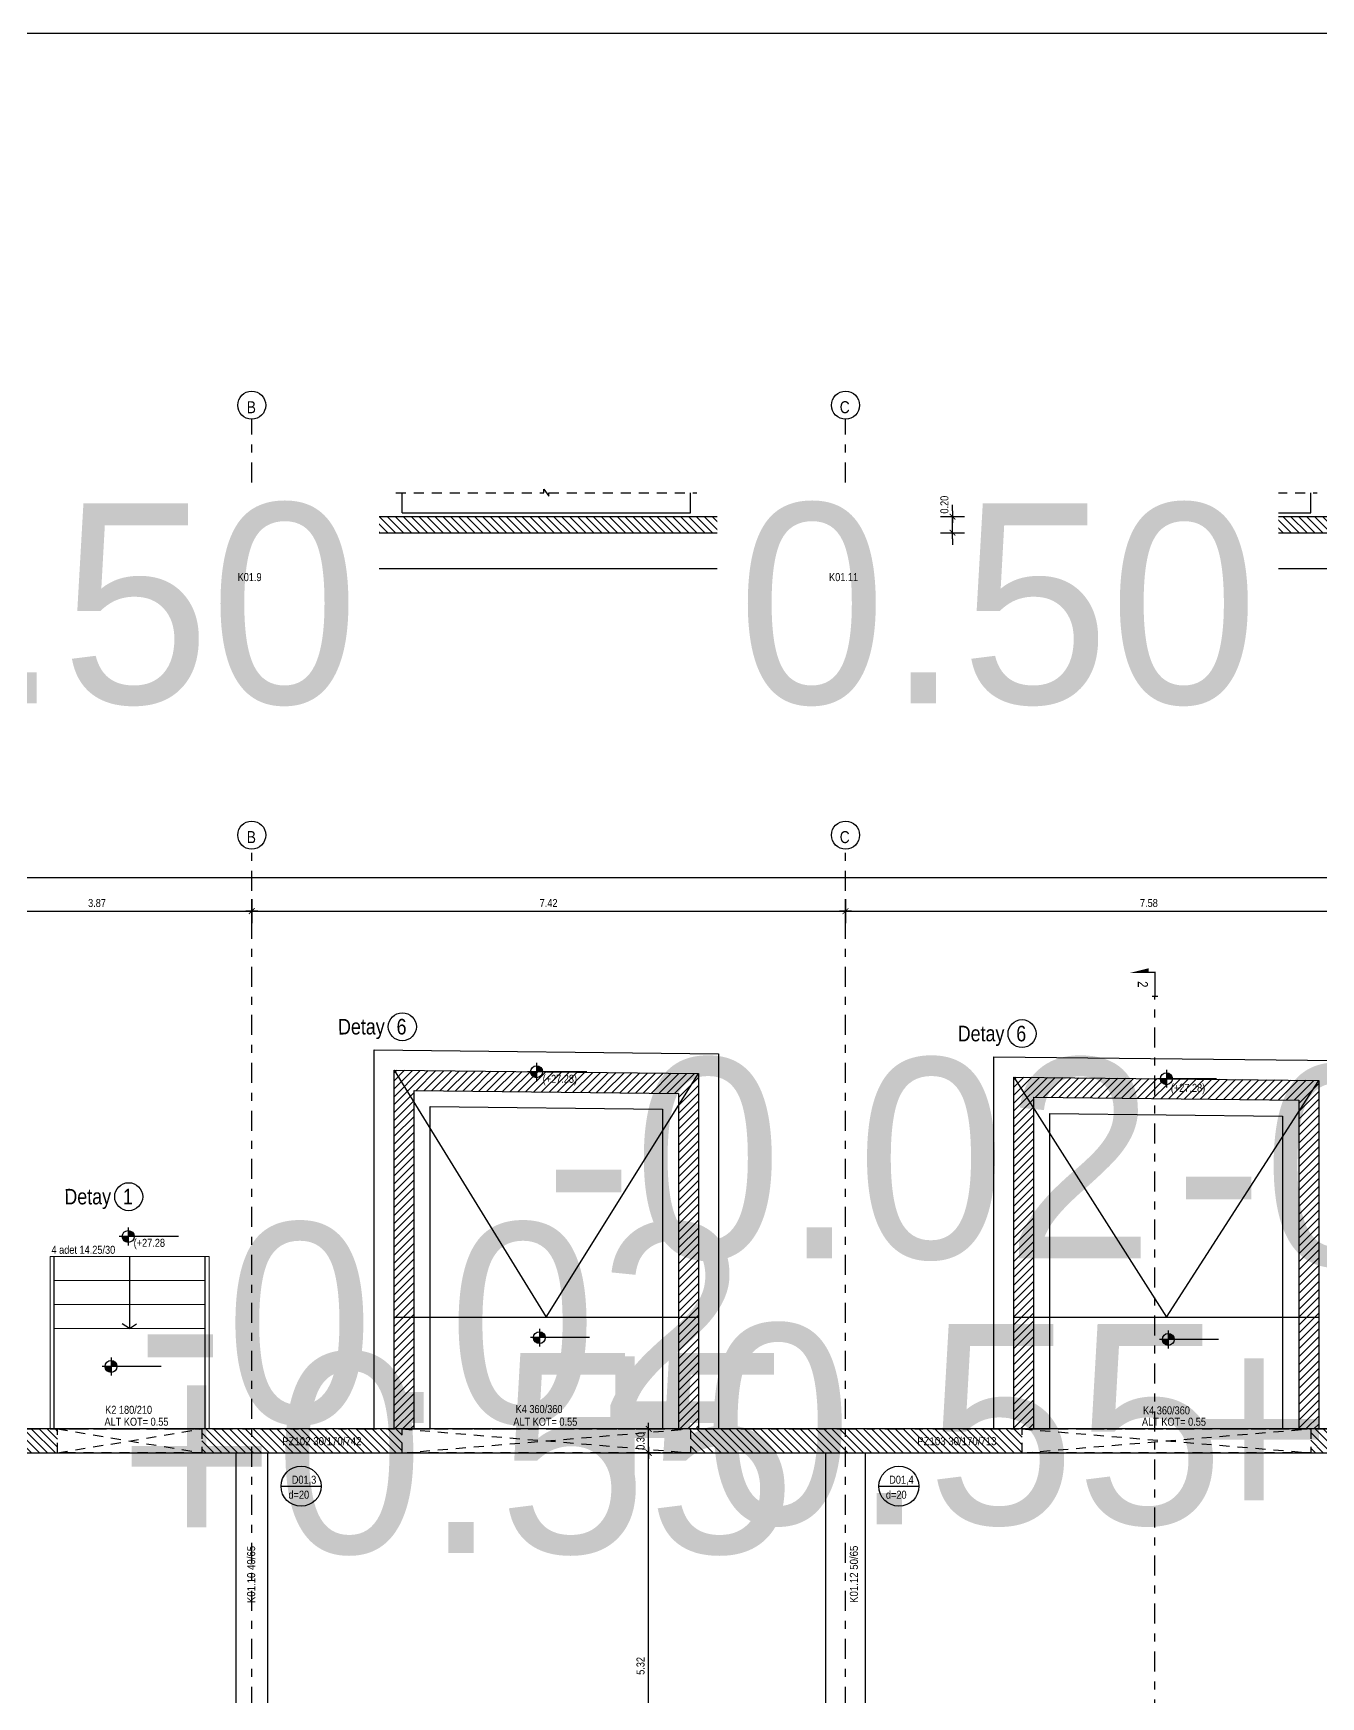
# Model space of a CAD drawing. Header units: metres. Extents: x 419734 to 420376, y 4564732 to 4565123.
# Drawn here: x 419876.85 to 419892.93, y 4565102.06 to 4565122.85 of the extents above; entities that cross this region are included whole.
import ezdxf
from ezdxf.enums import TextEntityAlignment as Align

# ---------------------------------------------------------------- set-up
doc = ezdxf.new("R2018")
doc.units = ezdxf.units.M
doc.linetypes.add('NASCOSTA', pattern=[0.375, 0.25, -0.125])
doc.linetypes.add('TRATTO-PUNTO', pattern=[1, 0.5, -0.25, 0, -0.25])
doc.layers.get('Defpoints').update_dxf_attribs({"color": 5})
for name, color, linetype in [('SW_ASSI', 7, 'TRATTO-PUNTO'), ('SW_DIM', 33, 'Continuous'), ('SW_DIR', 33, 'Continuous'), ('SW_MAGRONE', 2, 'Continuous'), ('SW_QUOTE', 1, 'Continuous'), ('SW_SEZIONI_CARPENTERIA', 4, 'Continuous'), ('SW_TESTI', 2, 'Continuous'), ('SW_TRATT_GRIGIO', 252, 'NASCOSTA'), ('SW_TRATTEGGIO_252', 252, 'Continuous'), ('SW_TXT_TESTI', 1, 'Continuous'), ('SW_VISTE', 1, 'Continuous')]:
    doc.layers.add(name, color=color, linetype=linetype)
doc.layers.add('SWS_STR_Sottili-01', color=9, linetype='Continuous', lineweight=15)
doc.styles.add('Arial Narrow_5', font='ARIALN.TTF', dxfattribs={"height": 0.5})
doc.styles.get("Standard").update_dxf_attribs({"font": 'arial.ttf'})
doc.styles.add('SWS', font='ARIALN.TTF')
doc.dimstyles.new('DIM-SW-50_m', dxfattribs={"dimtxt": 0.1, "dimasz": 0.075, "dimexe": 0.125, "dimexo": 0.125, "dimgap": 0.05, "dimtad": 1, "dimzin": 1, "dimdsep": 46, "dimtxsty": 'SWS', "dimblk1": 'D', "dimblk2": 'D', "dimsah": 1, "dimcen": 0.0075, "dimdle": 0.0625, "dimse1": 1, "dimse2": 1, "dimclrd": 256, "dimclre": 256, "dimclrt": 256, "dimazin": 0, "dimtfac": 0.75, "dimtmove": 1, "dimatfit": 3, "dimldrblk": 'D', "dimfxl": 0.125, "dimtvp": 1.5, "dimtolj": 1, "dimtzin": 0, "dimarcsym": 0})
pattern_1 = [(45, (50.1633, 100.665785), (-0.0494974746831, 0.0494974746831), [])]

# ---------------------------------------------------------------- blocks, each defined once
blk = doc.blocks.new('D')
for p, q in [((-1, 0), (1, 0)), ((0, 2), (0, -2))]:
    blk.add_line(p, q)
at = {"const_width": 0.141}
blk.add_lwpolyline([(0.48, 0.48), (-0.48, -0.48)], dxfattribs=at)
blk = doc.blocks.new('*D450')
at = {"layer": 'Defpoints', "color": 0, "ltscale": 0.5, "transparency": 16777216}
for p in [(419884.539, 4565105.108), (419884.545, 4565105.108), (419884.531, 4565099.783)]:
    blk.add_point(p, dxfattribs=at)
at = {"layer": 'SW_DIM', "lineweight": -2, "ltscale": 0.5, "transparency": 16777216}
blk.add_line((419884.539, 4565099.858), (419884.539, 4565105.033), dxfattribs=at)
at = {"layer": 'SW_DIM', "lineweight": -2, "ltscale": 0.5, "transparency": 16777216, "xscale": 0.075, "yscale": 0.075, "zscale": 0.075}
for p, rotation in [((419884.539, 4565105.108), 90), ((419884.539, 4565099.783), 270)]:
    blk.add_blockref('D', p, dxfattribs=dict(at, rotation=rotation))
at = {"layer": 'SW_DIM', "ltscale": 0.5, "transparency": 16777216, "insert": (419884.438, 4565102.446), "char_height": 0.1, "attachment_point": 5, "rotation": 90, "style": 'SWS'}
blk.add_mtext('\\A1;5.32', dxfattribs=at)
blk = doc.blocks.new('*D451')
at = {"layer": 'Defpoints', "color": 0, "ltscale": 0.5, "transparency": 16777216}
for p in [(419884.531, 4565105.408), (419884.539, 4565105.408), (419884.545, 4565105.108)]:
    blk.add_point(p, dxfattribs=at)
at = {"layer": 'SW_DIM', "lineweight": -2, "ltscale": 0.5, "transparency": 16777216}
blk.add_line((419884.539, 4565105.183), (419884.539, 4565105.333), dxfattribs=at)
at = {"layer": 'SW_DIM', "lineweight": -2, "ltscale": 0.5, "transparency": 16777216, "xscale": 0.075, "yscale": 0.075, "zscale": 0.075}
for p, rotation in [((419884.539, 4565105.408), 90), ((419884.539, 4565105.108), 270)]:
    blk.add_blockref('D', p, dxfattribs=dict(at, rotation=rotation))
at = {"layer": 'SW_DIM', "ltscale": 0.5, "transparency": 16777216, "insert": (419884.438, 4565105.258), "char_height": 0.1, "attachment_point": 5, "rotation": 90, "style": 'SWS'}
blk.add_mtext('\\A1;0.30', dxfattribs=at)
blk = doc.blocks.new('*D474')
at = {"layer": 'Defpoints', "color": 0, "ltscale": 0.5, "transparency": 16777216}
for p in [(419888.335, 4565116.81), (419888.335, 4565116.81), (419888.335, 4565116.61)]:
    blk.add_point(p, dxfattribs=at)
at = {"layer": 'SW_DIM', "lineweight": -2, "ltscale": 0.5, "transparency": 16777216}
for p, q in [((419888.335, 4565116.885), (419888.335, 4565116.96)), ((419888.335, 4565116.61), (419888.335, 4565116.81)), ((419888.335, 4565116.535), (419888.335, 4565116.46))]:
    blk.add_line(p, q, dxfattribs=at)
at = {"layer": 'SW_DIM', "lineweight": -2, "ltscale": 0.5, "transparency": 16777216, "xscale": 0.075, "yscale": 0.075, "zscale": 0.075}
for p, rotation in [((419888.335, 4565116.81), 270), ((419888.335, 4565116.61), 90)]:
    blk.add_blockref('D', p, dxfattribs=dict(at, rotation=rotation))
at = {"layer": 'SW_DIM', "ltscale": 0.5, "transparency": 16777216, "insert": (419888.234, 4565116.96), "char_height": 0.1, "attachment_point": 5, "rotation": 90, "style": 'SWS'}
blk.add_mtext('\\A1;0.20', dxfattribs=at)
blk = doc.blocks.new('*U383')
blk.add_hatch(color=256).paths.add_polyline_path([(0.0025, 0.0025), (0, 0.0025), (0, 0)])
for p, q in [((0.0095, 0.0025), (-0.0025, 0.0025)), ((-0.0025, 0.0025), (0, 0)), ((-0.0025, 0), (0.0025, 0)), ((0, 0), (0, 0.0025)), ((0.0025, 0.0025), (0, 0))]:
    blk.add_line(p, q)
at = {"color": 2, "lineweight": 30, "flags": 104}
blk.add_attdef('QM', text='', height=0.0025, dxfattribs=at).set_placement((0.001, 0.0033), align=Align.BOTTOM_LEFT)
blk = doc.blocks.new('*U384')
blk.add_hatch(color=256).paths.add_polyline_path([(0.0025, 0.0025), (0, 0.0025), (0, 0)])
for p, q in [((0.0095, 0.0025), (-0.0025, 0.0025)), ((-0.0025, 0.0025), (0, 0)), ((-0.0025, 0), (0.0025, 0)), ((0, 0), (0, 0.0025)), ((0.0025, 0.0025), (0, 0))]:
    blk.add_line(p, q)
at = {"color": 2, "lineweight": 30, "flags": 104}
blk.add_attdef('QM', text='', height=0.0025, dxfattribs=at).set_placement((0.001, 0.0033), align=Align.BOTTOM_LEFT)
blk = doc.blocks.new('*U6')
at = {"layer": 'SW_QUOTE', "const_width": 0.0003}
blk.add_lwpolyline([(0, 0), (-0.006, 0), (-0.006, 0.00159)], dxfattribs=at)
at = {"layer": 'SW_QUOTE', "const_width": 0.0003, "flags": 128}
blk.add_lwpolyline([(0, -0.00075), (0, 0.00075)], dxfattribs=at)
at = {"layer": 'SW_QUOTE'}
blk.add_solid([(-0.00585, 0.00159), (-0.00701, 0.00159), (-0.00585, 0.00624)], dxfattribs=at)
at = {"layer": 'SW_TESTI', "color": 3, "style": 'SWS'}
blk.add_attdef('SEZ', text='', height=0.0025, dxfattribs=at).set_placement((-0.003, 0.003), align=Align.MIDDLE)
at = {"layer": 'SW_TESTI', "style": 'SWS'}
for tag, p in [('RIF_DOC', (-0.003, -0.0025)), ('RIF_DOC_SEC', (-0.003, -0.0055))]:
    blk.add_attdef(tag, text='', height=0.002, dxfattribs=at).set_placement(p, align=Align.MIDDLE)
blk = doc.blocks.new('*U189')
h = blk.add_hatch(color=256)
h.dxf.hatch_style = 1
h.paths.add_polyline_path([(0, 0), (-0.00149, 0, 0.198912), (-0.00105, -0.00105, 0.198912), (0, -0.00149)])
h.paths.add_polyline_path([(0.00149, 0, 0.198912), (0.00105, 0.00105, 0.198912), (0, 0.00149), (0, 0)])
for p, q in [((0.01253, 0), (-0.00223, 0)), ((0, 0.00223), (0, -0.00223))]:
    blk.add_line(p, q)
blk.add_circle((0, 0), 0.00149)
at = {"color": 2, "lineweight": 30, "flags": 104}
blk.add_attdef('TRAC', text='', height=0.0025, dxfattribs=at).set_placement((0.00191, 0.00337), align=Align.TOP_LEFT)
blk = doc.blocks.new('*D390')
at = {"layer": 'Defpoints', "color": 0, "ltscale": 0.5, "transparency": 16777216}
for p in [(419879.581, 4565111.88), (419879.581, 4565111.396), (419875.716, 4565105.408)]:
    blk.add_point(p, dxfattribs=at)
at = {"layer": 'SW_DIM', "lineweight": -2, "ltscale": 0.5, "transparency": 16777216}
blk.add_line((419875.791, 4565111.88), (419879.506, 4565111.88), dxfattribs=at)
at = {"layer": 'SW_DIM', "lineweight": -2, "ltscale": 0.5, "transparency": 16777216, "xscale": 0.075, "yscale": 0.075, "zscale": 0.075, "rotation": 180}
blk.add_blockref('D', (419875.716, 4565111.88), dxfattribs=at)
at = {"layer": 'SW_DIM', "lineweight": -2, "ltscale": 0.5, "transparency": 16777216, "xscale": 0.075, "yscale": 0.075, "zscale": 0.075}
blk.add_blockref('D', (419879.581, 4565111.88), dxfattribs=at)
at = {"layer": 'SW_DIM', "ltscale": 0.5, "transparency": 16777216, "insert": (419877.648, 4565111.981), "char_height": 0.1, "attachment_point": 5, "style": 'SWS'}
blk.add_mtext('\\A1;3.87', dxfattribs=at)
blk = doc.blocks.new('*D391')
at = {"layer": 'Defpoints', "color": 0, "ltscale": 0.5, "transparency": 16777216}
for p in [(419886.998, 4565111.88), (419879.581, 4565111.396), (419886.998, 4565111.445)]:
    blk.add_point(p, dxfattribs=at)
at = {"layer": 'SW_DIM', "lineweight": -2, "ltscale": 0.5, "transparency": 16777216}
blk.add_line((419879.656, 4565111.88), (419886.923, 4565111.88), dxfattribs=at)
at = {"layer": 'SW_DIM', "lineweight": -2, "ltscale": 0.5, "transparency": 16777216, "xscale": 0.075, "yscale": 0.075, "zscale": 0.075, "rotation": 180}
blk.add_blockref('D', (419879.581, 4565111.88), dxfattribs=at)
at = {"layer": 'SW_DIM', "lineweight": -2, "ltscale": 0.5, "transparency": 16777216, "xscale": 0.075, "yscale": 0.075, "zscale": 0.075}
blk.add_blockref('D', (419886.998, 4565111.88), dxfattribs=at)
at = {"layer": 'SW_DIM', "ltscale": 0.5, "transparency": 16777216, "insert": (419883.289, 4565111.981), "char_height": 0.1, "attachment_point": 5, "style": 'SWS'}
blk.add_mtext('\\A1;7.42', dxfattribs=at)
blk = doc.blocks.new('*D392')
at = {"layer": 'Defpoints', "color": 0, "ltscale": 0.5, "transparency": 16777216}
for p in [(419894.578, 4565111.88), (419886.998, 4565111.445), (419894.578, 4565111.453)]:
    blk.add_point(p, dxfattribs=at)
at = {"layer": 'SW_DIM', "lineweight": -2, "ltscale": 0.5, "transparency": 16777216}
blk.add_line((419887.073, 4565111.88), (419894.503, 4565111.88), dxfattribs=at)
at = {"layer": 'SW_DIM', "lineweight": -2, "ltscale": 0.5, "transparency": 16777216, "xscale": 0.075, "yscale": 0.075, "zscale": 0.075, "rotation": 180}
blk.add_blockref('D', (419886.998, 4565111.88), dxfattribs=at)
at = {"layer": 'SW_DIM', "lineweight": -2, "ltscale": 0.5, "transparency": 16777216, "xscale": 0.075, "yscale": 0.075, "zscale": 0.075}
blk.add_blockref('D', (419894.578, 4565111.88), dxfattribs=at)
at = {"layer": 'SW_DIM', "ltscale": 0.5, "transparency": 16777216, "insert": (419890.788, 4565111.981), "char_height": 0.1, "attachment_point": 5, "style": 'SWS'}
blk.add_mtext('\\A1;7.58', dxfattribs=at)
blk = doc.blocks.new('*D399')
at = {"layer": 'Defpoints', "color": 0, "ltscale": 0.5, "transparency": 16777216}
for p in [(419871.625, 4565112.294), (419871.625, 4565111.608), (419920.098, 4565111.608)]:
    blk.add_point(p, dxfattribs=at)
at = {"layer": 'SW_DIM', "lineweight": -2, "ltscale": 0.5, "transparency": 16777216}
blk.add_line((419920.023, 4565112.294), (419871.7, 4565112.294), dxfattribs=at)
at = {"layer": 'SW_DIM', "lineweight": -2, "ltscale": 0.5, "transparency": 16777216, "xscale": 0.075, "yscale": 0.075, "zscale": 0.075, "rotation": 180}
blk.add_blockref('D', (419871.625, 4565112.294), dxfattribs=at)
at = {"layer": 'SW_DIM', "lineweight": -2, "ltscale": 0.5, "transparency": 16777216, "xscale": 0.075, "yscale": 0.075, "zscale": 0.075}
blk.add_blockref('D', (419920.098, 4565112.294), dxfattribs=at)
at = {"layer": 'SW_DIM', "ltscale": 0.5, "transparency": 16777216, "insert": (419895.862, 4565112.395), "char_height": 0.1, "attachment_point": 5, "style": 'SWS'}
blk.add_mtext('\\A1;48.47', dxfattribs=at)

msp = doc.modelspace()

# ---------------------------------------------------------------- hatches: boundary and pattern name
at = {"layer": 'SW_TRATTEGGIO_252'}
h = msp.add_hatch(dxfattribs=at)
h.set_pattern_fill('_USER', color=256, scale=0.07, angle=135, pattern_type=0)
h.set_pattern_definition([(135, (419843.80018, 4565205.36885), (-0.049497475, -0.049497475), [])])
h.paths.add_polyline_path([(419894.75317, 4565116.8101), (419894.40317, 4565116.8101), (419887.32313, 4565116.8101), (419886.67313, 4565116.8101), (419879.90571, 4565116.8101), (419879.25571, 4565116.8101), (419877.42544, 4565116.8101), (419877.42544, 4565116.6101), (419879.25571, 4565116.6101), (419879.38071, 4565116.6101), (419879.38071, 4565116.1601), (419879.78071, 4565116.1601), (419879.78071, 4565116.6101), (419879.90571, 4565116.6101), (419886.67313, 4565116.6101), (419886.74813, 4565116.6101), (419886.74813, 4565116.1601), (419887.24813, 4565116.1601), (419887.24813, 4565116.6101), (419887.32313, 4565116.6101), (419894.40317, 4565116.6101), (419894.45317, 4565116.6101), (419894.45317, 4565116.1601), (419894.75317, 4565116.1601)])
h.paths.add_polyline_path([(419920.09817, 4565117.1101), (419919.97817, 4565117.1101), (419919.97817, 4565117.0651), (419919.91817, 4565117.1551), (419919.91817, 4565117.1101), (419919.79817, 4565117.1101), (419919.79817, 4565116.8101), (419915.64817, 4565116.8101), (419911.09817, 4565116.8101), (419910.79817, 4565116.8101), (419900.69817, 4565116.8101), (419895.14317, 4565116.8101), (419894.79317, 4565116.8101), (419894.79317, 4565116.1601), (419895.09317, 4565116.1601), (419895.09317, 4565116.6101), (419895.14317, 4565116.6101), (419900.69817, 4565116.6101), (419900.69817, 4565116.1601), (419901.09817, 4565116.1601), (419901.09817, 4565116.6101), (419906.19817, 4565116.6101), (419906.19817, 4565116.1601), (419906.59817, 4565116.1601), (419906.59817, 4565116.6101), (419910.74817, 4565116.6101), (419910.74817, 4565116.1601), (419911.14817, 4565116.1601), (419911.14817, 4565116.6101), (419915.24817, 4565116.6101), (419915.24817, 4565116.1601), (419915.64817, 4565116.1601), (419915.64817, 4565116.6101), (419919.79817, 4565116.6101), (419919.79817, 4565116.1601), (419919.79817, 4565115.8601), (419919.91817, 4565115.8601), (419919.91817, 4565115.9051), (419919.97817, 4565115.8151), (419919.97817, 4565115.8601), (419920.09817, 4565115.8601)])
h = msp.add_hatch(dxfattribs=at)
h.set_pattern_fill('_USER', color=256, scale=0.07, angle=45, pattern_type=0)
h.set_pattern_definition(pattern_1)
h.paths.add_polyline_path([(419885.16271, 4565109.84947), (419881.35871, 4565109.89156), (419881.60871, 4565109.48607), (419881.60871, 4565109.63878), (419884.91271, 4565109.60222), (419884.91271, 4565109.44951)])
h.paths.add_polyline_path([(419881.60871, 4565109.48607), (419881.35871, 4565109.89156), (419881.35871, 4565106.80658), (419881.60871, 4565106.80658)])
h.paths.add_polyline_path([(419885.16271, 4565109.84947), (419884.91271, 4565109.44951), (419884.91271, 4565106.80658), (419885.16271, 4565106.80658)])
h.paths.add_polyline_path([(419885.16271, 4565106.80658), (419884.91271, 4565106.80658), (419884.91271, 4565105.40843), (419885.16271, 4565105.40843)])
h.paths.add_polyline_path([(419881.60871, 4565106.80658), (419881.35871, 4565106.80658), (419881.35871, 4565105.40843), (419881.60871, 4565105.40843)])
h = msp.add_hatch(dxfattribs=at)
h.set_pattern_fill('_USER', color=256, scale=0.07, angle=45, pattern_type=0)
h.set_pattern_definition(pattern_1)
h.paths.add_polyline_path([(419889.34994, 4565109.4127), (419889.09994, 4565109.8059), (419889.09994, 4565106.80658), (419889.34994, 4565106.80658)])
h.paths.add_polyline_path([(419889.34994, 4565106.80658), (419889.09994, 4565106.80658), (419889.09994, 4565105.40843), (419889.34994, 4565105.40843)])
h.paths.add_polyline_path([(419892.90894, 4565109.76375), (419891.08131, 4565109.78397, -1), (419890.93257, 4565109.78562), (419889.09994, 4565109.8059), (419889.34994, 4565109.4127), (419889.34994, 4565109.55312), (419892.65894, 4565109.5165), (419892.65894, 4565109.37506)])
h.paths.add_polyline_path([(419892.90894, 4565109.76375), (419892.65894, 4565109.37506), (419892.65894, 4565106.80658), (419892.90894, 4565106.80658)])
h.paths.add_polyline_path([(419892.90894, 4565106.80658), (419892.65894, 4565106.80658), (419892.65894, 4565105.40843), (419892.90894, 4565105.40843)])
h.paths.add_polyline_path([(419891.02971, 4565109.56658), (419891.50959, 4565109.56658), (419891.50959, 4565109.77477), (419891.02971, 4565109.77477)], flags=24)
h = msp.add_hatch(dxfattribs=at)
h.set_pattern_fill('_USER', color=256, scale=0.07, angle=135, pattern_type=0)
h.set_pattern_definition([(135, (419843.80018, 4565196.05052), (-0.049497475, -0.049497475), [])])
edge = h.paths.add_edge_path()
edge.add_line((419915.34817, 4565103.20843), (419915.34817, 4565099.60843))
edge.add_line((419915.34817, 4565099.60843), (419911.09817, 4565099.60843))
edge.add_line((419911.09817, 4565099.60843), (419911.09817, 4565102.20843))
edge.add_line((419911.09817, 4565102.20843), (419910.79817, 4565102.20843))
edge.add_line((419910.79817, 4565102.20843), (419910.79817, 4565099.60843))
edge.add_line((419910.79817, 4565099.60843), (419906.54817, 4565099.60843))
edge.add_line((419906.54817, 4565099.60843), (419906.54817, 4565102.20843))
edge.add_line((419906.54817, 4565102.20843), (419906.24817, 4565102.20843))
edge.add_line((419906.24817, 4565102.20843), (419906.24817, 4565099.60843))
edge.add_line((419906.24817, 4565099.60843), (419900.99817, 4565099.60843))
edge.add_line((419900.99817, 4565099.60843), (419900.99817, 4565102.20843))
edge.add_line((419900.99817, 4565102.20843), (419900.69817, 4565102.20843))
edge.add_line((419900.69817, 4565102.20843), (419900.69817, 4565099.30843))
edge.add_line((419900.69817, 4565099.30843), (419906.54817, 4565099.30843))
edge.add_line((419906.54817, 4565099.30843), (419910.79817, 4565099.30843))
edge.add_line((419910.79817, 4565099.30843), (419915.64817, 4565099.30843))
edge.add_line((419915.64817, 4565099.30843), (419915.64817, 4565103.2156))
h.paths.add_polyline_path([(419901.22317, 4565092.60843), (419900.57317, 4565092.60843), (419900.57317, 4565092.25843), (419901.22317, 4565092.25843)])
h.paths.add_polyline_path([(419876.04057, 4565099.90843), (419875.39057, 4565099.90843), (419875.39057, 4565099.25843), (419876.04057, 4565099.25843)])
h.paths.add_polyline_path([(419879.90571, 4565099.90843), (419879.25571, 4565099.90843), (419879.25571, 4565099.25843), (419879.90571, 4565099.25843)])
h.paths.add_polyline_path([(419871.97544, 4565099.90843), (419871.62544, 4565099.90843), (419871.62544, 4565099.25843), (419871.97544, 4565099.25843)])
h.paths.add_polyline_path([(419879.90571, 4565092.60843), (419879.25571, 4565092.60843), (419879.25571, 4565092.25843), (419879.90571, 4565092.25843)])
h.paths.add_polyline_path([(419895.14317, 4565092.90843), (419894.79317, 4565092.90843), (419894.79317, 4565092.25843), (419895.14317, 4565092.25843)])
h.paths.add_polyline_path([(419894.75317, 4565092.90843), (419894.40317, 4565092.90843), (419894.40317, 4565092.25843), (419894.75317, 4565092.25843)])
h.paths.add_polyline_path([(419895.14317, 4565105.40843), (419894.79317, 4565105.40843), (419894.79317, 4565104.75843), (419895.14317, 4565104.75843)])
h.paths.add_polyline_path([(419894.75317, 4565105.40843), (419894.40317, 4565105.40843), (419894.40317, 4565104.75843), (419894.75317, 4565104.75843)])
h.paths.add_polyline_path([(419896.14317, 4565105.40843), (419895.14317, 4565105.40843), (419895.14317, 4565105.10843), (419896.14317, 4565105.10843)])
h.paths.add_polyline_path([(419877.15571, 4565105.10843), (419877.15571, 4565105.40843), (419871.62544, 4565105.40843), (419871.62544, 4565099.90843), (419871.92544, 4565099.90843), (419871.92544, 4565105.10843)])
h.paths.add_polyline_path([(419881.45871, 4565105.10843), (419881.45871, 4565105.40843), (419879.85591, 4565105.40843), (419878.95571, 4565105.40843), (419878.95571, 4565105.10843)])
h.paths.add_polyline_path([(419889.20494, 4565105.10843), (419889.20494, 4565105.40843), (419885.06271, 4565105.40843), (419885.06271, 4565105.10843)])
h.paths.add_polyline_path([(419892.80894, 4565105.40843), (419892.80894, 4565105.10843), (419894.40317, 4565105.10843), (419894.40317, 4565105.40843)])
h.paths.add_polyline_path([(419897.89817, 4565105.10843), (419897.89817, 4565105.40843), (419896.14317, 4565105.40843), (419896.14317, 4565105.10843)])
h.paths.add_polyline_path([(419902.47317, 4565105.10843), (419902.47317, 4565105.40843), (419900.59837, 4565105.40843), (419900.29817, 4565105.40843), (419900.29817, 4565105.10843), (419900.59837, 4565105.10843), (419900.69817, 4565105.10843), (419900.69817, 4565103.20843), (419900.99817, 4565103.20843), (419900.99817, 4565105.10843)])
h.paths.add_polyline_path([(419907.52317, 4565105.10843), (419907.52317, 4565105.40843), (419904.87317, 4565105.40843), (419904.87317, 4565105.10843), (419906.24817, 4565105.10843), (419906.24817, 4565103.20843), (419906.54817, 4565103.20843), (419906.54817, 4565105.10843)])
h.paths.add_polyline_path([(419912.07317, 4565105.10843), (419912.07317, 4565105.40843), (419909.92317, 4565105.40843), (419909.92317, 4565105.10843), (419910.79817, 4565105.10843), (419910.79817, 4565103.20843), (419911.09817, 4565103.20843), (419911.09817, 4565105.10843)])
h.paths.add_polyline_path([(419914.47317, 4565105.40843), (419914.47317, 4565105.10843), (419915.34817, 4565105.10843), (419915.34817, 4565103.20843), (419915.64817, 4565103.2156), (419915.64817, 4565105.10843), (419915.64817, 4565105.40843)])
h.paths.add_polyline_path([(419916.52317, 4565105.10843), (419916.52317, 4565105.40843), (419915.64817, 4565105.40843), (419915.64817, 4565105.10843)])
h.paths.add_polyline_path([(419916.89817, 4565092.25843), (419916.89817, 4565092.55843), (419916.14817, 4565092.55843), (419916.14817, 4565092.25843)])
h.paths.add_polyline_path([(419919.29817, 4565092.55843), (419919.29817, 4565092.25843), (419920.09817, 4565092.25843), (419920.09817, 4565099.90843), (419920.09817, 4565105.40843), (419918.92317, 4565105.40843), (419918.92317, 4565105.10843), (419919.79817, 4565105.10843), (419919.79817, 4565092.55843)])
h.paths.add_polyline_path([(419913.99817, 4565092.55843), (419913.99817, 4565092.25843), (419915.34817, 4565092.25843), (419915.34817, 4565092.55843)])
h.paths.add_polyline_path([(419905.84817, 4565092.55843), (419905.84817, 4565092.25843), (419911.59817, 4565092.25843), (419911.59817, 4565092.55843)])
h.paths.add_polyline_path([(419903.44817, 4565092.25843), (419903.44817, 4565092.55843), (419901.22317, 4565092.55843), (419901.22317, 4565092.25843)])
h.paths.add_polyline_path([(419900.29817, 4565092.55843), (419900.29817, 4565092.25843), (419900.57317, 4565092.25843), (419900.57317, 4565092.55843)])
h.paths.add_polyline_path([(419897.89817, 4565092.25843), (419897.89817, 4565092.55843), (419896.14317, 4565092.55843), (419896.14317, 4565092.25843)])
h.paths.add_polyline_path([(419893.24367, 4565092.25843), (419893.24367, 4565092.55843), (419879.90571, 4565092.55843), (419879.90571, 4565092.25843)])
h.paths.add_polyline_path([(419874.82544, 4565092.55843), (419874.82544, 4565092.25843), (419879.25571, 4565092.25843), (419879.25571, 4565092.55843)])
h.paths.add_polyline_path([(419872.42544, 4565092.25843), (419872.42544, 4565092.55843), (419871.92544, 4565092.55843), (419871.92544, 4565099.25843), (419871.62544, 4565099.25843), (419871.62544, 4565092.25843)])

# ---------------------------------------------------------------- linework, layer by layer
msp.add_line((419805.79921, 4565122.85209), (420103.04921, 4565122.85209))
at = {"layer": 'SW_ASSI', "color": 8, "ltscale": 0.5}
msp.add_line((419890.86315, 4565089.17714), (419890.86315, 4565110.81448), dxfattribs=at)
at = {"layer": 'SW_ASSI', "ltscale": 0.5}
for points in [[(419879.58071, 4565114.8365), (419879.58071, 4565118.02832)], [(419886.99813, 4565114.8365), (419886.99813, 4565118.02832)], [(419879.58071, 4565088.73286), (419879.58071, 4565112.65489)], [(419886.99813, 4565088.73286), (419886.99813, 4565112.65489)], [(419867.08971, 4565105.40843), (419921.73249, 4565105.40843)]]:
    msp.add_lwpolyline(points, dxfattribs=at)
at = {"layer": 'SW_MAGRONE'}
for points in [[(419894.75317, 4565116.8101), (419877.42544, 4565116.8101), (419877.42544, 4565116.6101), (419879.38071, 4565116.6101), (419879.38071, 4565116.1601), (419879.78071, 4565116.1601), (419879.78071, 4565116.6101), (419886.74813, 4565116.6101), (419886.74813, 4565116.1601), (419887.24813, 4565116.1601), (419887.24813, 4565116.6101), (419894.45317, 4565116.6101), (419894.45317, 4565116.1601), (419894.75317, 4565116.1601)], [(419871.92544, 4565105.10843), (419894.40317, 4565105.10843), (419894.40317, 4565105.40843), (419871.62544, 4565105.40843), (419871.62544, 4565099.90843), (419871.92544, 4565099.90843)]]:
    msp.add_lwpolyline(points, close=True, dxfattribs=at)
for points in [[(419881.10871, 4565105.40843), (419881.10871, 4565110.14434), (419885.41271, 4565110.09672), (419885.41271, 4565105.40843)], [(419888.84994, 4565105.40843), (419888.84994, 4565110.05868), (419893.15894, 4565110.011), (419893.15894, 4565105.40843)], [(419881.80871, 4565105.40843), (419881.80871, 4565109.43655), (419884.71271, 4565109.40442), (419884.71271, 4565105.40843)], [(419889.54994, 4565105.40843), (419889.54994, 4565109.35089), (419892.45894, 4565109.3187), (419892.45894, 4565105.40843)], [(419879.38071, 4565105.10843), (419879.38071, 4565099.90843), (419879.78071, 4565099.90843), (419879.78071, 4565105.10843)], [(419886.74813, 4565105.10843), (419886.74813, 4565099.90843), (419887.24813, 4565099.90843), (419887.24813, 4565105.10843)]]:
    msp.add_lwpolyline(points, dxfattribs=at)
at = {"layer": 'SW_SEZIONI_CARPENTERIA'}
for points in [[(419881.35871, 4565105.40843), (419881.35871, 4565109.89156), (419885.16271, 4565109.84947), (419885.16271, 4565105.40843)], [(419881.60871, 4565105.40843), (419881.60871, 4565109.63878), (419884.91271, 4565109.60222), (419884.91271, 4565105.40843)], [(419889.09994, 4565105.40843), (419889.09994, 4565109.8059), (419892.90894, 4565109.76375), (419892.90894, 4565105.40843)], [(419889.34994, 4565105.40843), (419889.34994, 4565109.55312), (419892.65894, 4565109.5165), (419892.65894, 4565105.40843)]]:
    msp.add_lwpolyline(points, dxfattribs=at)
at = {"layer": 'SW_TRATT_GRIGIO', "ltscale": 0.5}
for points in [[(419878.0257, 4565117.1101), (419878.0257, 4565117.1551)], [(419878.0257, 4565117.1551), (419878.0857, 4565117.0651)], [(419879.55071, 4565117.1101), (419879.55071, 4565117.1551)], [(419879.55071, 4565117.1551), (419879.61071, 4565117.0651)], [(419883.23071, 4565117.1101), (419883.23071, 4565117.1551)], [(419883.23071, 4565117.1551), (419883.29071, 4565117.0651)], [(419886.96813, 4565117.1101), (419886.96813, 4565117.1551)], [(419886.96813, 4565117.1551), (419887.02813, 4565117.0651)], [(419890.97894, 4565117.1101), (419890.97894, 4565117.1551)], [(419890.97894, 4565117.1551), (419891.03894, 4565117.0651)], [(419877.0757, 4565117.1101), (419878.0257, 4565117.1101)], [(419878.0857, 4565117.0651), (419878.0857, 4565117.1101)], [(419878.0857, 4565117.1101), (419879.0357, 4565117.1101)], [(419879.17571, 4565117.1101), (419879.55071, 4565117.1101)], [(419879.61071, 4565117.0651), (419879.61071, 4565117.1101)], [(419879.61071, 4565117.1101), (419879.98571, 4565117.1101)], [(419881.37871, 4565117.1101), (419883.23071, 4565117.1101)], [(419883.29071, 4565117.0651), (419883.29071, 4565117.1101)], [(419883.29071, 4565117.1101), (419885.14271, 4565117.1101)], [(419886.59313, 4565117.1101), (419886.96813, 4565117.1101)], [(419887.02813, 4565117.0651), (419887.02813, 4565117.1101)], [(419887.02813, 4565117.1101), (419887.40313, 4565117.1101)], [(419889.12894, 4565117.1101), (419890.97894, 4565117.1101)], [(419891.03894, 4565117.0651), (419891.03894, 4565117.1101)], [(419891.03894, 4565117.1101), (419892.88894, 4565117.1101)], [(419879.55071, 4565115.8601), (419879.55071, 4565115.9051)], [(419879.55071, 4565115.9051), (419879.61071, 4565115.8151)], [(419886.96813, 4565115.8601), (419886.96813, 4565115.9051)], [(419886.96813, 4565115.9051), (419887.02813, 4565115.8151)], [(419879.17571, 4565115.8601), (419879.55071, 4565115.8601)], [(419879.61071, 4565115.8151), (419879.61071, 4565115.8601)], [(419879.61071, 4565115.8601), (419879.98571, 4565115.8601)], [(419886.59313, 4565115.8601), (419886.96813, 4565115.8601)], [(419887.02813, 4565115.8151), (419887.02813, 4565115.8601)], [(419887.02813, 4565115.8601), (419887.40313, 4565115.8601)], [(419877.15571, 4565105.10843), (419878.95571, 4565105.40843)], [(419877.15571, 4565105.40843), (419878.95571, 4565105.10843)], [(419881.45871, 4565105.10843), (419885.06271, 4565105.40843)], [(419881.45871, 4565105.40843), (419885.06271, 4565105.10843)], [(419889.20494, 4565105.10843), (419892.80894, 4565105.40843)], [(419889.20494, 4565105.40843), (419892.80894, 4565105.10843)]]:
    msp.add_lwpolyline(points, dxfattribs=at)
for points in [[(419877.15571, 4565105.40843), (419878.95571, 4565105.40843), (419878.95571, 4565105.10843), (419877.15571, 4565105.10843)], [(419881.45871, 4565105.40843), (419885.06271, 4565105.40843), (419885.06271, 4565105.10843), (419881.45871, 4565105.10843)], [(419889.20494, 4565105.40843), (419892.80894, 4565105.40843), (419892.80894, 4565105.10843), (419889.20494, 4565105.10843)]]:
    msp.add_lwpolyline(points, close=True, dxfattribs=at)
at = {"layer": 'SW_TXT_TESTI', "linetype": 'ByBlock'}
for p, q in [((419877.11071, 4565105.40843), (419877.11071, 4565107.56292)), ((419879.00071, 4565105.40843), (419879.00071, 4565107.56292)), ((419889.10494, 4565106.80658), (419892.90894, 4565106.80658))]:
    msp.add_line(p, q, dxfattribs=at)
for points in [[(419881.35871, 4565109.89156), (419883.26071, 4565106.80658), (419885.16271, 4565109.84947)], [(419889.09994, 4565109.8059), (419891.00694, 4565106.80658), (419892.90894, 4565109.76375)], [(419878.05321, 4565107.56292), (419878.05321, 4565106.66292)], [(419878.05321, 4565106.66292), (419877.96361, 4565106.72198)], [(419878.05321, 4565106.66292), (419878.1428, 4565106.72198)], [(419881.35871, 4565106.80658), (419885.16271, 4565106.80658)]]:
    msp.add_lwpolyline(points, dxfattribs=at)
at = {"layer": 'SW_TXT_TESTI'}
for points in [[(419879.94737, 4565104.69177), (419880.44737, 4565104.69177)], [(419887.4148, 4565104.69177), (419887.9148, 4565104.69177)]]:
    msp.add_lwpolyline(points, dxfattribs=at)
at = {"layer": 'SW_TXT_TESTI', "color": 1}
for centre in [(419879.58071, 4565118.20332), (419886.99813, 4565118.20332), (419879.58071, 4565112.82989), (419886.99813, 4565112.82989), (419881.46185, 4565110.43456), (419889.20308, 4565110.3489), (419878.04345, 4565108.31059)]:
    msp.add_circle(centre, 0.175, dxfattribs=at)
at = {"layer": 'SW_TXT_TESTI'}
for centre in [(419880.19737, 4565104.69177), (419887.6648, 4565104.69177)]:
    msp.add_circle(centre, 0.25, dxfattribs=at)
at = {"layer": 'SW_VISTE'}
for points in [[(419877.1557, 4565116.8601), (419877.1557, 4565117.1101)], [(419878.9557, 4565116.8601), (419878.9557, 4565117.1101)], [(419879.25571, 4565116.8101), (419879.25571, 4565117.1101)], [(419879.90571, 4565116.8101), (419879.90571, 4565117.1101)], [(419881.45871, 4565116.8601), (419881.45871, 4565117.1101)], [(419885.06271, 4565116.8601), (419885.06271, 4565117.1101)], [(419886.67313, 4565116.8101), (419886.67313, 4565117.1101)], [(419887.32313, 4565116.8101), (419887.32313, 4565117.1101)], [(419889.20894, 4565116.8601), (419889.20894, 4565117.1101)], [(419892.80894, 4565116.8601), (419892.80894, 4565117.1101)], [(419876.62544, 4565116.8101), (419877.42544, 4565116.8101)], [(419877.1557, 4565116.8601), (419878.9557, 4565116.8601)], [(419881.45871, 4565116.8601), (419885.06271, 4565116.8601)], [(419889.20894, 4565116.8601), (419892.80894, 4565116.8601)], [(419877.42544, 4565116.6101), (419876.62544, 4565116.6101)], [(419879.25571, 4565115.8601), (419879.25571, 4565116.6101)], [(419879.90571, 4565115.8601), (419879.90571, 4565116.6101)], [(419886.67313, 4565115.8601), (419886.67313, 4565116.6101)], [(419887.32313, 4565115.8601), (419887.32313, 4565116.6101)], [(419879.25571, 4565116.1601), (419876.04057, 4565116.1601)], [(419886.67313, 4565116.1601), (419879.90571, 4565116.1601)], [(419894.40317, 4565116.1601), (419887.32313, 4565116.1601)]]:
    msp.add_lwpolyline(points, dxfattribs=at)
at = {"layer": 'SWS_STR_Sottili-01', "color": 1}
for p, q in [((419879.00342, 4565107.26292), (419877.11071, 4565107.26292)), ((419879.00342, 4565106.96292), (419877.11071, 4565106.96292)), ((419879.00342, 4565106.66292), (419877.11071, 4565106.66292))]:
    msp.add_line(p, q, dxfattribs=at)
msp.add_lwpolyline([(419877.06071, 4565105.40843), (419877.06071, 4565107.56292), (419879.05071, 4565107.56292), (419879.05071, 4565105.40843)], dxfattribs=at)

# ---------------------------------------------------------------- block references
ref = msp.add_blockref('*U6', (419890.86315, 4565110.81448), dxfattribs=dict(xscale=-50, yscale=50, zscale=50, rotation=89.99999999999993))
ref.add_attrib('SEZ', '2', dxfattribs={"layer": 'SW_TESTI', "color": 3, "height": 0.125, "rotation": 270, "style": 'SWS'}).set_placement((419890.71315, 4565110.96448), align=Align.MIDDLE)
at = {"layer": 'SW_QUOTE', "ltscale": 0.5}
ref = msp.add_blockref('*U383', (419874.36248, 4565116.8101), dxfattribs=dict(at, xscale=50, yscale=50, zscale=50))
lines = msp.add_mtext('0.50', dxfattribs={"layer": '0', "color": 2, "insert": (419874.41248, 4565116.9751), "char_height": 2.5, "attachment_point": 1, "bg_fill": 3, "box_fill_scale": 1.1, "bg_fill_color": 256, "bg_fill_transparency": 0})
ref.add_attrib('QM', '', (419874.41248, 4565116.9751), dxfattribs={"flags": 104}).embed_mtext(lines)
ref = msp.add_blockref('*U384', (419885.59729, 4565116.8101), dxfattribs=dict(at, xscale=50, yscale=50, zscale=50))
lines = msp.add_mtext('0.50', dxfattribs={"layer": '0', "color": 2, "insert": (419885.64729, 4565116.9751), "char_height": 2.5, "attachment_point": 1, "bg_fill": 3, "box_fill_scale": 1.1, "bg_fill_color": 256, "bg_fill_transparency": 0})
ref.add_attrib('QM', '', (419885.64729, 4565116.9751), dxfattribs={"flags": 104}).embed_mtext(lines)
ref = msp.add_blockref('*U189', (419883.13908, 4565109.87186), dxfattribs=dict(at, xscale=50, yscale=50, zscale=50))
lines = msp.add_mtext('-0.02', dxfattribs={"layer": '0', "color": 2, "insert": (419883.23483, 4565110.04042), "char_height": 2.5, "attachment_point": 1})
ref.add_attrib('TRAC', '', (419883.23483, 4565110.04042), dxfattribs={"flags": 104}).embed_mtext(lines)
ref = msp.add_blockref('*U189', (419891.00694, 4565109.7848), dxfattribs=dict(at, xscale=50, yscale=50, zscale=50))
lines = msp.add_mtext('-0.02', dxfattribs={"layer": '0', "color": 2, "insert": (419891.10268, 4565109.95336), "char_height": 2.5, "attachment_point": 1})
ref.add_attrib('TRAC', '', (419891.10268, 4565109.95336), dxfattribs={"flags": 104}).embed_mtext(lines)
ref = msp.add_blockref('*U189', (419878.03723, 4565107.81292), dxfattribs=dict(at, xscale=50, yscale=50, zscale=50))
lines = msp.add_mtext('-0.02', dxfattribs={"layer": '0', "color": 2, "insert": (419878.13297, 4565107.98149), "char_height": 2.5, "attachment_point": 1})
ref.add_attrib('TRAC', '', (419878.13297, 4565107.98149), dxfattribs={"flags": 104}).embed_mtext(lines)
ref = msp.add_blockref('*U189', (419883.17365, 4565106.54872), dxfattribs=dict(at, xscale=50, yscale=50, zscale=50))
lines = msp.add_mtext('+0.55', dxfattribs={"layer": '0', "color": 2, "insert": (419883.26939, 4565106.71729), "char_height": 2.5, "attachment_point": 1})
ref.add_attrib('TRAC', '', (419883.26939, 4565106.71729), dxfattribs={"flags": 104}).embed_mtext(lines)
ref = msp.add_blockref('*U189', (419891.03057, 4565106.5263), dxfattribs=dict(at, xscale=50, yscale=50, zscale=50))
lines = msp.add_mtext('+0.55', dxfattribs={"layer": '0', "color": 2, "insert": (419891.12631, 4565106.69486), "char_height": 2.5, "attachment_point": 1})
ref.add_attrib('TRAC', '', (419891.12631, 4565106.69486), dxfattribs={"flags": 104}).embed_mtext(lines)
ref = msp.add_blockref('*U189', (419877.8228, 4565106.18846), dxfattribs=dict(at, xscale=50, yscale=50, zscale=50))
lines = msp.add_mtext('+0.55', dxfattribs={"layer": '0', "color": 2, "insert": (419877.91854, 4565106.35703), "char_height": 2.5, "attachment_point": 1})
ref.add_attrib('TRAC', '', (419877.91854, 4565106.35703), dxfattribs={"flags": 104}).embed_mtext(lines)

# ---------------------------------------------------------------- texts
at = {"layer": 'SW_DIR', "char_height": 0.1, "width": 1.0719735, "attachment_point": 1, "style": 'Arial Narrow_5'}
for s, insert in [('(+27.{\\fArial Narrow|b0|i0|c162|p34;28})', (419883.21439, 4565109.83385)), ('(+27.{\\fArial Narrow|b0|i0|c162|p34;28})', (419891.0616, 4565109.72098)), ('(+27.{\\fArial Narrow|b0|i0|c162|p34;28}', (419878.10567, 4565107.78411)), ('4 adet 1{\\fArial Narrow|b0|i0|c162|p34;4.25}/30', (419877.07902, 4565107.69706))]:
    msp.add_mtext(s, dxfattribs=dict(at, insert=insert))
at = {"layer": 'SW_TXT_TESTI', "color": 4, "style": 'SWS'}
for s, height, p in [('B', 0.15, (419879.51836, 4565118.10348)), ('C', 0.15, (419886.92623, 4565118.10348)), ('B', 0.15, (419879.51836, 4565112.73006)), ('C', 0.15, (419886.92623, 4565112.73006)), ('Detay', 0.195, (419880.65875, 4565110.33766)), ('6', 0.195, (419881.3902, 4565110.33766)), ('Detay', 0.195, (419888.39998, 4565110.252)), ('6', 0.195, (419889.13143, 4565110.252)), ('Detay', 0.195, (419877.24035, 4565108.21369)), ('1', 0.195, (419877.9718, 4565108.21369))]:
    msp.add_text(s, height=height, rotation=0.110239, dxfattribs=at).set_placement(p)
at = {"layer": 'SW_TXT_TESTI', "color": 2, "style": 'SWS'}
for s, p in [('K01.9', (419879.40441, 4565116.00499)), ('K01.11', (419886.7927, 4565116.00499))]:
    msp.add_text(s, height=0.1, dxfattribs=at).set_placement(p)
at = {"layer": 'SW_TXT_TESTI', "color": 2, "style": 'SWS', "width": 1.05}
for s, p in [('PZ102 30/170/742', (419879.9615, 4565105.20466)), ('PZ103 30/170/713', (419887.89429, 4565105.20462))]:
    msp.add_text(s, height=0.1, dxfattribs=at).set_placement(p)
at = {"layer": 'SW_TXT_TESTI', "style": 'SWS'}
for s, p in [('D01,3', (419880.08114, 4565104.72302)), ('D01,4', (419887.54409, 4565104.72302)), ('d=20', (419880.03977, 4565104.53552)), ('d=20', (419887.50271, 4565104.53552))]:
    msp.add_text(s, height=0.1, dxfattribs=at).set_placement(p)
at = {"layer": 'SW_TXT_TESTI', "color": 2, "style": 'SWS', "width": 1.05}
for s, p in [('K01.10 40/65', (419879.62362, 4565103.23044)), ('K01.12 50/65', (419887.153, 4565103.23294))]:
    msp.add_text(s, height=0.1, rotation=90, dxfattribs=at).set_placement(p)
at = {"layer": 'SW_TXT_TESTI', "char_height": 0.1, "attachment_point": 4, "line_spacing_factor": 0.8, "style": 'SWS'}
for s, insert in [('K2 180/210', (419877.7497, 4565105.64619)), ('{\\fArial Narrow|b0|i0|c162|p34;K4 }360/360', (419882.87679, 4565105.65539)), ('{\\fArial Narrow|b0|i0|c162|p34;K4 }360/360', (419890.71426, 4565105.63895)), ('{\\fArial Narrow|b0|i0|c162|p34;ALT KOT= 0.55}', (419877.74105, 4565105.4973)), ('{\\fArial Narrow|b0|i0|c162|p34;ALT KOT= 0.55}', (419882.84824, 4565105.4973)), ('{\\fArial Narrow|b0|i0|c162|p34;ALT KOT= 0.55}', (419890.70147, 4565105.4973))]:
    msp.add_mtext(s, dxfattribs=dict(at, insert=insert))

# ---------------------------------------------------------------- dimensions: what is measured, and where the dimension line sits
at = {"layer": 'SW_DIM', "ltscale": 0.5}
for base, p1, p2, picture, middle in [((419888.33532, 4565116.8101), (419888.33532, 4565116.6101), (419888.33532, 4565116.8101), '*D474', (419888.33532, 4565116.9601)), ((419884.53935, 4565105.40843), (419884.54516, 4565105.10843), (419884.53137, 4565105.40843), '*D451', (419884.53935, 4565105.25843))]:
    dim = msp.add_linear_dim(base=base, p1=p1, p2=p2, angle=90, dimstyle='DIM-SW-50_m', dxfattribs=at)
    dim.commit()
    dim.dimension.update_dxf_attribs({"geometry": picture, "text_midpoint": middle, "dimtype": 160})
for base, p1, p2, picture, middle in [((419871.62544, 4565112.29403), (419920.09817, 4565111.60806), (419871.62544, 4565111.60806), '*D399', (419895.86181, 4565112.39508)), ((419879.58071, 4565111.8804), (419875.71557, 4565105.40843), (419879.58071, 4565111.39628), '*D390', (419877.64814, 4565111.98146)), ((419886.99813, 4565111.8804), (419879.58071, 4565111.39628), (419886.99813, 4565111.44464), '*D391', (419883.28942, 4565111.98061)), ((419894.57817, 4565111.8804), (419886.99813, 4565111.44464), (419894.57817, 4565111.45275), '*D392', (419890.78815, 4565111.98146))]:
    dim = msp.add_linear_dim(base=base, p1=p1, p2=p2, dimstyle='DIM-SW-50_m', dxfattribs=at)
    dim.commit()
    dim.dimension.update_dxf_attribs({"geometry": picture, "text_midpoint": middle})
dim = msp.add_linear_dim(base=(419884.539353253, 4565105.1084321849), p1=(419884.5313484255, 4565099.7834321838), p2=(419884.5451624996, 4565105.108432183), angle=90, dimstyle='DIM-SW-50_m', dxfattribs=at)
dim.commit()
dim.dimension.update_dxf_attribs({"geometry": '*D450', "text_midpoint": (419884.4382959554, 4565102.4459321843)})

doc.saveas('drawing.dxf')
